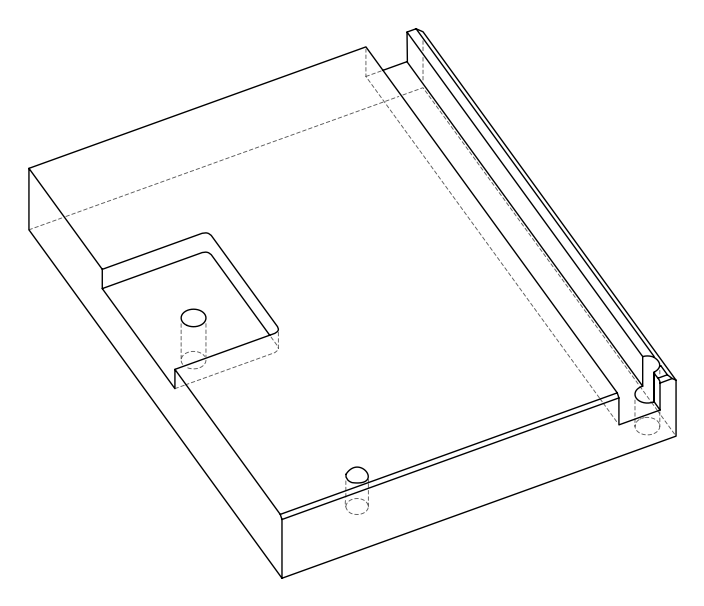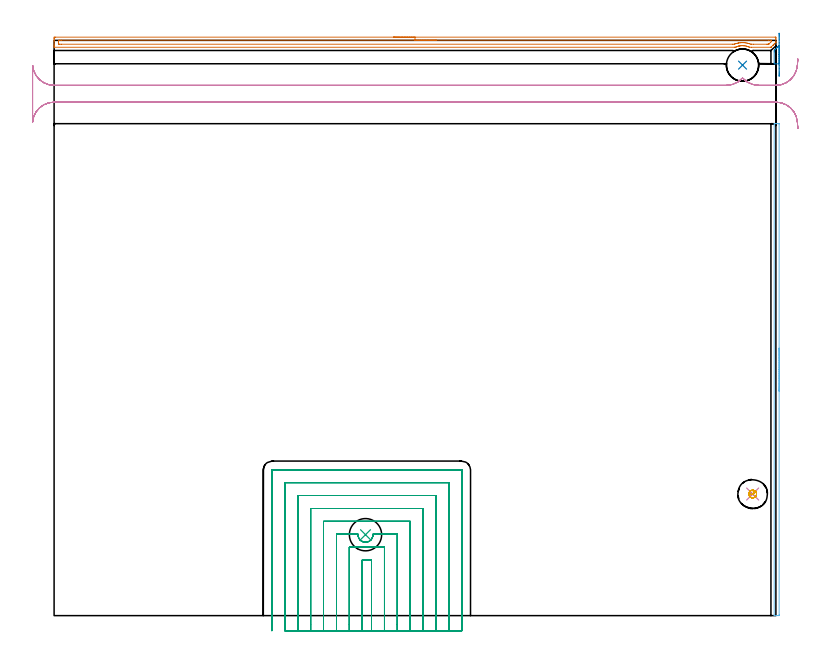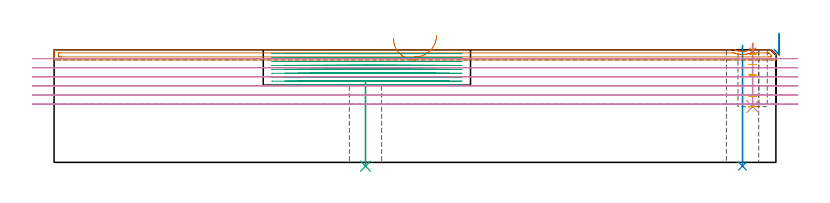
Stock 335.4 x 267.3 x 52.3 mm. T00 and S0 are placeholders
(PLAN: 10 operations, 6 tool changes, 52.8 min)
(1 SPOT_DRILL | STEP1POCKET | NXT0321_9005460120000 | 0.03 min | 2 mm3)
(2 INDEXABLE_INSERT_DRILL_THROUGH_HOLE_FROM_SOLID | STEP1HOLE | NXT0302_001 | 0.23 min | 9227 mm3)
(3 INDEXABLE_INSERT_DRILL_THROUGH_HOLE_FROM_SOLID_1 | STEP1HOLE_1 | NXT0302_001 | 0.16 min | 9227 mm3)
(4 DRILL_BLIND_HOLE_INTO_CENTER | STEP1POCKET | NXT0301_128 | 0.12 min | 2856 mm3)
(5 MILL_ROUGH_BLIND_HOLE_CONTOUR | STEP1POCKET | NXT0201_013 | Spiral | 0.43 min | 978 mm3)
(6 AREA_MILL | FG_CHAMFER_SURFACE | UGT0205_001 | 1.98 min | 608 mm3)
(7 AREA_MILL_1 | FG_CHAMFER_SURFACE_1 | UGT0205_001 | 5.54 min | 3707 mm3)
(8 AREA_MILL_2 | FG_CHAMFER_SURFACE_2 | UGT0205_001 | 0.21 min | 23 mm3)
(9 MILL_SLOT | SLOT_PARTIAL_RECTANGULAR | NXT0201_009 | Follow Part, ap 2, ae 75% | 34.81 min | 110390 mm3)
(10 MILL_RECTANGULAR_SLOT | SLOT_RECTANGULAR | UGT0201_136 | Follow Part, ap 5, ae 75% | 9.27 min | 232558 mm3)
(TOOL NXT0321_9005460120000 | NC Spot Drill, 142deg, 12mm, Carbide, Uncoated | D12 PA142 FL30 Z2)
(TOOL NXT0302_001 | Index. Insert Drill 15mm [880-D1500L20-05] | D15 PA176 FL75 Z2)
(TOOL NXT0301_128 | Carbide Drill 12mm [861.1-1200-036A1-GP GC34] | D12 PA150 FL37.4 Z2)
(TOOL NXT0201_013 | ENDMILL 10mm | D10 FL30 Z4)
(TOOL UGT0205_001 | Chamfer Mill 20 x 3 x 45 deg. | D20 FL50 Z2)
(TOOL NXT0201_009 | ENDMILL 8mm [2P460-0800-NA 1630] | D8 FL26 Z6)
(TOOL UGT0201_136 | Carbide End Mill 20.0 | D20 FL30 Z4)
(OP 1 SPOT_DRILL)
G17 G21 G94 G90
T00 M6
G54
G17 G0 G90 X324.6 Y56.5 S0 M3
G43 Z62.3 H0
G94 G81 G98 Z51.715 F250. R55.3
G80
M5
M2
(OP 2 INDEXABLE_INSERT_DRILL_THROUGH_HOLE_FROM_SOLID)
G17 G21 G94 G90
T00 M6
G54
G17 G0 G90 X319.9 Y255.8 S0 M3
G43 Z62.3 H1
G94 G81 G98 Z-1.762 F250. R54.3
G80
M5
M2
(OP 3 INDEXABLE_INSERT_DRILL_THROUGH_HOLE_FROM_SOLID_1)
G17 G21 G94 G90
T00 M6
G54
G17 G0 G90 X144.7 Y37.6 S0 M3
G43 Z62.3 H1
G94 G81 G98 Z-1.762 F250. R37.9
G80
M5
M2
(OP 4 DRILL_BLIND_HOLE_INTO_CENTER)
G17 G21 G94 G90
T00 M6
G54
G17 G0 G90 X324.6 Y56.5 S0 M3
G43 Z62.3 H1
G94 G81 G98 Z25.9 F250. R54.3
G80
M5
M2
(OP 5 MILL_ROUGH_BLIND_HOLE_CONTOUR)
G17 G21 G94 G90
T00 M6
G54
G17 G0 G90 X324.6 Y56.5 S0 M3
G43 Z62.3 H0
Z50.4
G94 G3 X325.176 Y57.724 R0.748 F250.
X323.453 Y57.887 R1.224
X323.213 Y55.353 R1.8
X323.453 Y57.887 R-1.8
X323.333 Y56.62 R0.9
X324.6 Y56.5 R0.9
G0 Z45.5
G3 X325.176 Y57.724 R0.748
X323.453 Y57.887 R1.224
X323.213 Y55.353 R1.8
X323.453 Y57.887 R-1.8
X323.333 Y56.62 R0.9
X324.6 Y56.5 R0.9
G0 Z40.6
G3 X325.176 Y57.724 R0.748
X323.453 Y57.887 R1.224
X323.213 Y55.353 R1.8
X323.453 Y57.887 R-1.8
X323.333 Y56.62 R0.9
X324.6 Y56.5 R0.9
G0 Z35.7
G3 X325.176 Y57.724 R0.748
X323.453 Y57.887 R1.224
X323.213 Y55.353 R1.8
X323.453 Y57.887 R-1.8
X323.333 Y56.62 R0.9
X324.6 Y56.5 R0.9
G0 Z30.8
G3 X325.176 Y57.724 R0.748
X323.453 Y57.887 R1.224
X323.213 Y55.353 R1.8
X323.453 Y57.887 R-1.8
X323.333 Y56.62 R0.9
X324.6 Y56.5 R0.9
G0 Z25.9
G3 X325.176 Y57.724 R0.748
X323.453 Y57.887 R1.224
X323.213 Y55.353 R1.8
X323.453 Y57.887 R-1.8
X323.333 Y56.62 R0.9
X324.6 Y56.5 R0.9
G0 Z62.3
M5
M2
(OP 6 AREA_MILL)
G17 G21 G94 G90
T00 M6
G54
G17 G0 G90 X336.9 Y124.3 S1061 M3
G43 Z62.3 H0
Z60.
G94 G1 Y124.262 Z59.128 F250.
Y124.148 Z58.264
Y123.959 Z57.412
Y123.697 Z56.58
Y123.363 Z55.774
Y122.96 Z55.
Y122.491 Z54.264
Y121.96 Z53.572
Y121.371 Z52.929
Y120.728 Z52.34
Y120.036 Z51.808
Y119.3 Z51.34
Y118.526 Z50.937
Y117.72 Z50.603
Y116.888 Z50.341
Y116.036 Z50.152
Y115.172 Z50.038
Y114.3 Z50.
Y0.452
X336.898 Y0.15 Z50.002
X336.893 Y0.01 Z50.004
X336.891 Y0.004 Z50.005
X336.619 Y0.002 Z50.277
X336.033 Y0. Z50.866
X335.75 Z51.149
X334.789 Z52.11
X334.694 Z52.197
X334.692 Y0.001 Z52.2
X334.603 Y0.01 Z52.288
X334.6 Y0.15 Z52.3
Y228.45
X334.602 Y228.59 Z52.288
X334.692 Y228.596 Z52.2
X334.789 Y228.6 Z52.11
X335.467 Z51.432
X336.033 Z50.866
X336.619 Y228.598 Z50.277
X336.891 Y228.596 Z50.005
X336.893 Y228.59 Z50.004
X336.9 Y228.45 Z50.
Y114.3
Y113.428 Z50.038
Y112.563 Z50.152
Y111.712 Z50.341
Y110.88 Z50.603
Y110.074 Z50.937
Y109.3 Z51.34
Y108.564 Z51.808
Y107.872 Z52.34
Y107.229 Z52.929
Y106.64 Z53.572
Y106.108 Z54.264
Y105.64 Z55.
Y105.237 Z55.774
Y104.903 Z56.58
Y104.641 Z57.412
Y104.452 Z58.264
Y104.338 Z59.128
Y104.3 Z60.
G0 Z62.3
M5
M2
(OP 7 AREA_MILL_1)
G17 G21 G94 G90
T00 M6
G54
G17 G0 G90 X157.7 Y268.8 S1061 M3
G43 Z62.3 H0
Z57.6
G94 G1 X157.738 Z56.728 F250.
X157.852 Z55.864
X158.041 Z55.012
X158.303 Z54.18
X158.637 Z53.374
X159.04 Z52.6
X159.508 Z51.864
X160.04 Z51.172
X160.629 Z50.529
X161.272 Z49.94
X161.964 Z49.408
X162.7 Z48.94
X163.474 Z48.537
X164.28 Z48.203
X165.112 Z47.941
X165.964 Z47.752
X166.828 Z47.638
X167.7 Z47.6
X335.066
X335.227 Y268.797 Z47.603
X335.398 Y268.791 Z47.605
X335.4 Y268.574 Z47.823
Y268.23 Z48.166
Y267.54 Z48.859
Y266.486 Z49.913
X335.398 Y266.45 Z49.948
X335.396 Y266.407 Z49.99
X335.376 Y266.379 Z50.019
X335.225 Y266.225 Z50.174
X334.789 Y265.789 Z50.611
X334.562 Y265.56 Z50.836
X334.482 Y265.482 Z50.917
X334.342 Y265.342 Z51.057
X334.265 Y265.263 Z51.133
X334.185 Y265.184 Z51.215
X334.047 Y265.046 Z51.353
X333.969 Y264.967 Z51.429
X333.887 Y264.886 Z51.513
X333.257 Y264.257 Z52.142
X333.133 Y264.135 Z52.26
X333.095 Y264.104 Z52.289
X332.994 Y264.1 Z52.3
X324.059
X323.187 Y264.107 Z52.293
X323.165 Y264.109 Z52.291
X323.131 Y264.123 Z52.277
X322.786 Y264.263 Z52.132
X322.634 Y264.327 Z52.07
X322.324 Y264.439 Z51.961
X322.185 Y264.488 Z51.911
X321.825 Y264.588 Z51.808
X321.74 Y264.613 Z51.785
X321.292 Y264.71 Z51.686
X320.847 Y264.781 Z51.617
X320.703 Y264.796 Z51.602
X320.424 Y264.823 Z51.568
X320.399 Y264.826 Z51.567
X320.254 Y264.836 Z51.562
X320.235 Y264.837 Z51.561
X320.176 Y264.84 Z51.557
X319.879 Y264.844 Z51.549
X319.841 Y264.845
X319.59 Y264.837 Z51.561
X319.507 Y264.834 Z51.564
X319.059 Y264.795 Z51.604
X318.698 Y264.742 Z51.655
X318.614 Y264.73 Z51.667
X318.32 Y264.67 Z51.729
X318.251 Y264.655 Z51.741
X318.2 Y264.645 Z51.752
X318.166 Y264.638 Z51.76
X317.804 Y264.541 Z51.855
X317.733 Y264.524 Z51.876
X317.721 Y264.52 Z51.879
X317.507 Y264.448 Z51.95
X317.271 Y264.368 Z52.031
X316.904 Y264.224 Z52.176
X316.827 Y264.192 Z52.204
X316.608 Y264.111 Z52.275
X316.104 Y264.11 Z52.29
X316.089
X0.173 Y264.1 Z52.3
X0.01 Y264.103 Z52.288
X0.008 Y264.146 Z52.245
X0. Y264.542 Z51.858
Y264.87 Z51.529
Y265.56 Z50.835
Y266.795 Z49.602
Y267.34 Z49.055
Y267.957 Z48.438
X0.002 Y268.23 Z48.166
X0.008 Y268.791 Z47.605
X0.055 Y268.793 Z47.603
X0.62 Y268.8 Z47.6
X167.7
Y267.386 Z49.014
X332.1
X332.95 Y267.383 Z49.017
X332.993 Y267.38 Z49.02
X333.39 Y267.34 Z49.06
X333.395 Y266.94 Z49.46
X333.39 Y266.876 Z49.524
X333.37 Y266.832 Z49.568
X333.289 Y266.747 Z49.653
X333. Y266.45 Z49.95
X332.11 Y265.56 Z50.84
X332.105 Y265.555 Z50.845
X332.1 Y265.551 Z50.849
X332.043 Y265.521 Z50.879
X331.993 Y265.519 Z50.881
X331.888 Y265.516 Z50.884
X331.676 Y265.515 Z50.885
X331.252 Y265.514 Z50.886
X324.952
X324.102 Y265.517 Z50.883
X324.059 Y265.52 Z50.88
X323.638 Y265.56 Z50.84
X323.165 Y265.718 Z50.682
X322.931 Y265.793 Z50.607
X322.272 Y265.971 Z50.429
X321.877 Y266.057 Z50.343
X321.378 Y266.14 Z50.26
X320.716 Y266.219 Z50.181
X320.485 Y266.236 Z50.164
X319.782 Y266.259 Z50.141
X319.742 Y266.26 Z50.14
X319.648 Y266.256 Z50.144
X319.591 Y266.253 Z50.147
X318.945 Y266.203 Z50.197
X318.698 Y266.179 Z50.221
X318.155 Y266.101 Z50.299
X317.994 Y266.071 Z50.329
X317.804 Y266.031 Z50.369
X317.419 Y265.944 Z50.456
X316.911 Y265.806 Z50.594
X316.726 Y265.744 Z50.656
X316.182 Y265.56 Z50.84
X316.086 Y265.531 Z50.869
X316.05 Y265.527 Z50.873
X316.017 Y265.526 Z50.874
X315.16 Y265.524 Z50.876
X3.3 Y265.514 Z50.886
X2.45 Y265.517 Z50.883
X2.407 Y265.52 Z50.88
X2.01 Y265.56 Z50.84
X2.003 Y265.962 Z50.438
X2.002 Y266.45 Z49.95
X2.003 Y266.853 Z49.547
X2.01 Y267.34 Z49.06
X2.366 Y267.38 Z49.02
X2.407 Y267.382 Z49.018
X3.254 Y267.386 Z49.014
X3.3
X167.7
X168.572 Z49.052
X169.436 Z49.166
X170.288 Z49.355
X171.12 Z49.617
X171.926 Z49.951
X172.7 Z50.354
X173.436 Z50.823
X174.128 Z51.354
X174.771 Z51.943
X175.36 Z52.586
X175.892 Z53.278
X176.36 Z54.014
X176.763 Z54.788
X177.097 Z55.594
X177.359 Z56.426
X177.548 Z57.278
X177.662 Z58.143
X177.7 Z59.014
G0 Z62.3
M5
M2
(OP 8 AREA_MILL_2)
G17 G21 G94 G90
T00 M6
G54
G17 G0 G90 X336.9 Y270.65 S1061 M3
G43 Z62.3 H0
Z60.
G94 G1 Y270.612 Z59.128 F250.
Y270.498 Z58.264
Y270.309 Z57.412
Y270.047 Z56.58
Y269.713 Z55.774
Y269.31 Z55.
Y268.842 Z54.264
Y268.31 Z53.572
Y267.721 Z52.929
Y267.078 Z52.34
Y266.386 Z51.808
Y265.65 Z51.34
Y264.876 Z50.937
Y264.07 Z50.603
Y263.238 Z50.341
Y262.386 Z50.152
Y261.522 Z50.038
Y260.65 Z50.
Y256.724
X336.898 Y256.584 Z50.002
X336.892 Y256.408 Z50.006
X336.619 Y256.4 Z50.279
X334.809 Z52.089
X334.694 Y256.403 Z52.203
X334.606 Y256.41 Z52.291
X334.6 Y256.724 Z52.3
Y261.959
X334.602 Y262.595 Z52.287
X334.714 Y262.715 Z52.183
X334.831 Y262.831 Z52.068
X334.881 Y262.882 Z52.016
X335.028 Y263.028 Z51.872
X335.122 Y263.122 Z51.778
X335.75 Y263.751 Z51.147
X335.888 Y263.888 Z51.012
X335.994 Y263.994 Z50.906
X336.185 Y264.186 Z50.713
X336.284 Y264.285 Z50.614
X336.619 Y264.62 Z50.278
X336.875 Y264.875 Z50.025
X336.895 Y264.884 Z50.004
X336.899 Y264.88 Z50.001
X336.9 Y264.874 Z50.
Y264.866
Y264.807
Y260.65
Y259.778 Z50.038
Y258.913 Z50.152
Y258.062 Z50.341
Y257.23 Z50.603
Y256.424 Z50.937
Y255.65 Z51.34
Y254.914 Z51.808
Y254.222 Z52.34
Y253.579 Z52.929
Y252.99 Z53.572
Y252.458 Z54.264
Y251.99 Z55.
Y251.587 Z55.774
Y251.253 Z56.58
Y250.991 Z57.412
Y250.802 Z58.264
Y250.688 Z59.128
Y250.65 Z60.
G0 Z62.3
M5
M2
(OP 9 MILL_SLOT)
G17 G21 G94 G90
T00 M6
G54
G17 G0 G90 X147.5 Y-7. S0 M3
G43 Z62.396 H1
Z50.563
G94 G1 Y-4. F250.
Y25.8 F500.
X143.2
Y-4.
Y-7. F250.
X153.5
Y-4.
Y31.8 F500.
X137.2
Y-4.
Y-7. F250.
X159.5
Y-4.
Y37.8 F500.
X148.188
G2 X146.3 Y34.489 R3.512
X141.973 Y35.412 R3.519
X141.211 Y37.8 R3.495
G1 X131.2
Y-4.
Y-7. F250.
X165.5
Y-4.
Y43.8 F500.
X125.2
Y-4.
Y-7. F250.
X171.5
Y-4.
Y49.8 F500.
X119.2
Y-4.
Y-7. F250.
X177.5
Y-4.
Y55.8 F500.
X113.2
Y-4.
Y-7. F250.
X183.5
Y-4.
Y61.8 F500.
X107.2
Y-4.
Y-7. F250.
X189.5
Y-4.
Y67.6 F500.
G3 X189.3 Y67.8 R0.2
G1 X101.4
G3 X101.2 Y67.6 R0.2
G1 Y-4.
Y-7. F250.
G0 X147.5 Z48.73
G1 Y-4.
Y25.8 F500.
X143.2
Y-4.
Y-7. F250.
X153.5
Y-4.
Y31.8 F500.
X137.2
Y-4.
Y-7. F250.
X159.5
Y-4.
Y37.8 F500.
X148.188
G2 X146.3 Y34.489 R3.512
X142.579 Y34.826 R3.519
G1 X142.291 Y35.07
X141.973 Y35.412
G2 X141.211 Y37.8 R3.495
G1 X131.2
Y-4.
Y-7. F250.
X165.5
Y-4.
Y43.8 F500.
X125.2
Y-4.
Y-7. F250.
X171.5
Y-4.
Y49.8 F500.
X119.2
Y-4.
Y-7. F250.
X177.5
Y-4.
Y55.8 F500.
X113.2
Y-4.
Y-7. F250.
X183.5
Y-4.
Y61.8 F500.
X107.2
Y-4.
Y-7. F250.
X189.5
Y-4.
Y67.6 F500.
G3 X189.3 Y67.8 R0.2
G1 X101.4
G3 X101.2 Y67.6 R0.2
G1 Y-4.
Y-7. F250.
G0 X147.5 Z46.897
G1 Y-4.
Y25.8 F500.
X143.2
Y-4.
Y-7. F250.
X153.5
Y-4.
Y31.8 F500.
X137.2
Y-4.
Y-7. F250.
X159.5
Y-4.
Y37.8 F500.
X148.188
G2 X146.3 Y34.489 R3.512
X142.571 Y34.832 R3.522
G1 X142.288 Y35.073
X141.973 Y35.412
G2 X141.211 Y37.8 R3.495
G1 X131.2
Y-4.
Y-7. F250.
X165.5
Y-4.
Y43.8 F500.
X125.2
Y-4.
Y-7. F250.
X171.5
Y-4.
Y49.8 F500.
X119.2
Y-4.
Y-7. F250.
X177.5
Y-4.
Y55.8 F500.
X113.2
Y-4.
Y-7. F250.
X183.5
Y-4.
Y61.8 F500.
X107.2
Y-4.
Y-7. F250.
X189.5
Y-4.
Y67.6 F500.
G3 X189.3 Y67.8 R0.2
G1 X101.4
G3 X101.2 Y67.6 R0.2
G1 Y-4.
Y-7. F250.
G0 X147.5 Z45.065
G1 Y-4.
Y25.8 F500.
X143.2
Y-4.
Y-7. F250.
X153.5
Y-4.
Y31.8 F500.
X137.2
Y-4.
Y-7. F250.
X159.5
Y-4.
Y37.8 F500.
X148.188
G2 X146.3 Y34.489 R3.512
X141.973 Y35.412 R3.522
X141.211 Y37.8 R3.495
G1 X131.2
Y-4.
Y-7. F250.
X165.5
Y-4.
Y43.8 F500.
X125.2
Y-4.
Y-7. F250.
X171.5
Y-4.
Y49.8 F500.
X119.2
Y-4.
Y-7. F250.
X177.5
Y-4.
Y55.8 F500.
X113.2
Y-4.
Y-7. F250.
X183.5
Y-4.
Y61.8 F500.
X107.2
Y-4.
Y-7. F250.
X189.5
Y-4.
Y67.6 F500.
G3 X189.3 Y67.8 R0.2
G1 X101.4
G3 X101.2 Y67.6 R0.2
G1 Y-4.
Y-7. F250.
G0 X147.5 Z43.232
G1 Y-4.
Y25.8 F500.
X143.2
Y-4.
Y-7. F250.
X153.5
Y-4.
Y31.8 F500.
X137.2
Y-4.
Y-7. F250.
X159.5
Y-4.
Y37.8 F500.
X148.188
G2 X147.648 Y35.726 R3.512
X146.302 Y34.491 R3.511
X145.907 Y34.32 R3.519
X142.078 Y35.289 R3.521
G1 X141.973 Y35.413
G2 X141.446 Y36.324 R3.495
X141.211 Y37.8 R3.495
G1 X131.2
Y-4.
Y-7. F250.
X165.5
Y-4.
Y43.8 F500.
X125.2
Y-4.
Y-7. F250.
X171.5
Y-4.
Y49.8 F500.
X119.2
Y-4.
Y-7. F250.
X177.5
Y-4.
Y55.8 F500.
X113.2
Y-4.
Y-7. F250.
X183.5
Y-4.
Y61.8 F500.
X107.2
Y-4.
Y-7. F250.
X189.5
Y-4.
Y67.6 F500.
G3 X189.3 Y67.8 R0.2
G1 X101.4
G3 X101.2 Y67.6 R0.2
G1 Y-4.
Y-7. F250.
G0 X147.5 Z41.399
G1 Y-4.
Y25.8 F500.
X143.2
Y-4.
Y-7. F250.
X153.5
Y-4.
Y31.8 F500.
X137.2
Y-4.
Y-7. F250.
X159.5
Y-4.
Y37.8 F500.
X148.188
G2 X147.648 Y35.726 R3.512
X146.302 Y34.491 R3.511
X141.973 Y35.413 R3.519
X141.446 Y36.324 R3.495
X141.211 Y37.8 R3.495
G1 X131.2
Y-4.
Y-7. F250.
X165.5
Y-4.
Y43.8 F500.
X125.2
Y-4.
Y-7. F250.
X171.5
Y-4.
Y49.8 F500.
X119.2
Y-4.
Y-7. F250.
X177.5
Y-4.
Y55.8 F500.
X113.2
Y-4.
Y-7. F250.
X183.5
Y-4.
Y61.8 F500.
X107.2
Y-4.
Y-7. F250.
X189.5
Y-4.
Y67.6 F500.
G3 X189.3 Y67.8 R0.2
G1 X101.4
G3 X101.2 Y67.6 R0.2
G1 Y-4.
Y-7. F250.
G0 X147.5 Z39.566
G1 Y-4.
Y25.8 F500.
X143.2
Y-4.
Y-7. F250.
X153.5
Y-4.
Y31.8 F500.
X137.2
Y-4.
Y-7. F250.
X159.5
Y-4.
Y37.8 F500.
X148.188
G2 X146.3 Y34.489 R3.512
X141.973 Y35.412 R3.519
X141.211 Y37.8 R3.495
G1 X131.2
Y-4.
Y-7. F250.
X165.5
Y-4.
Y43.8 F500.
X125.2
Y-4.
Y-7. F250.
X171.5
Y-4.
Y49.8 F500.
X119.2
Y-4.
Y-7. F250.
X177.5
Y-4.
Y55.8 F500.
X113.2
Y-4.
Y-7. F250.
X183.5
Y-4.
Y61.8 F500.
X107.2
Y-4.
Y-7. F250.
X189.5
Y-4.
Y67.6 F500.
G3 X189.3 Y67.8 R0.2
G1 X101.4
G3 X101.2 Y67.6 R0.2
G1 Y-4.
Y-7. F250.
G0 X147.5 Z37.733
G1 Y-4.
Y25.8 F500.
X143.2
Y-4.
Y-7. F250.
X153.5
Y-4.
Y31.8 F500.
X137.2
Y-4.
Y-7. F250.
X159.5
Y-4.
Y37.8 F500.
X148.188
G2 X146.3 Y34.489 R3.512
X142.592 Y34.816 R3.519
X142.291 Y35.07 R3.51
G1 X141.972 Y35.414
G2 X141.446 Y36.325 R3.495
X141.211 Y37.8 R3.495
G1 X131.2
Y-4.
Y-7. F250.
X165.5
Y-4.
Y43.8 F500.
X125.2
Y-4.
Y-7. F250.
X171.5
Y-4.
Y49.8 F500.
X119.2
Y-4.
Y-7. F250.
X177.5
Y-4.
Y55.8 F500.
X113.2
Y-4.
Y-7. F250.
X183.5
Y-4.
Y61.8 F500.
X107.2
Y-4.
Y-7. F250.
X189.5
Y-4.
Y67.6 F500.
G3 X189.3 Y67.8 R0.2
G1 X101.4
G3 X101.2 Y67.6 R0.2
G1 Y-4.
Y-7. F250.
G0 X147.5 Z35.9
G1 Y-4.
Y25.8 F500.
X143.2
Y-4.
Y-7. F250.
X153.5
Y-4.
Y31.8 F500.
X137.2
Y-4.
Y-7. F250.
X159.5
Y-4.
Y37.8 F500.
X148.188
G2 X146.3 Y34.489 R3.512
X142.431 Y34.945 R3.522
G1 X142.291 Y35.07
X141.972 Y35.414
G2 X141.446 Y36.325 R3.495
X141.211 Y37.8 R3.495
G1 X131.2
Y-4.
Y-7. F250.
X165.5
Y-4.
Y43.8 F500.
X125.2
Y-4.
Y-7. F250.
X171.5
Y-4.
Y49.8 F500.
X119.2
Y-4.
Y-7. F250.
X177.5
Y-4.
Y55.8 F500.
X113.2
Y-4.
Y-7. F250.
X183.5
Y-4.
Y61.8 F500.
X107.2
Y-4.
Y-7. F250.
X189.5
Y-4.
Y67.6 F500.
G3 X189.3 Y67.8 R0.2
G1 X101.4
G3 X101.2 Y67.6 R0.2
G1 Y-4.
Y-7. F250.
G0 Z62.396
M5
M2
(OP 10 MILL_RECTANGULAR_SLOT)
G17 G21 G94 G90
T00 M6
G54
G17 G0 G90 X345.602 Y258.617 S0 M3
G43 Z62.396 H0
Z48.18
G94 G1 X345.37 Y255.626 F250.
G2 X335.4 Y246.4 R10. F500.
G1 X327.426
G2 X319.9 Y249.815 R10.
X312.374 Y246.4 R10.
G1 X0.
G2 X-9.97 Y255.626 R10.
G1 X-10.
Y229.374
X-9.97
G2 X0. Y238.6 R10.
G1 X335.4
G2 X345.37 Y229.374 R10.
G1 X345.602 Y226.383 F250.
G0 Y258.617 Z43.964
G1 X345.37 Y255.626
G2 X335.4 Y246.4 R10. F500.
G1 X327.426
G2 X319.9 Y249.815 R10.
X312.374 Y246.4 R10.
G1 X0.
G2 X-9.97 Y255.626 R10.
G1 X-10.
Y229.374
X-9.97
G2 X0. Y238.6 R10.
G1 X335.4
G2 X345.37 Y229.374 R10.
G1 X345.602 Y226.383 F250.
G0 Y258.617 Z39.748
G1 X345.37 Y255.626
G2 X335.4 Y246.4 R10. F500.
G1 X327.426
G2 X319.9 Y249.815 R10.
X312.374 Y246.4 R10.
G1 X0.
G2 X-9.97 Y255.626 R10.
G1 X-10.
Y229.374
X-9.97
G2 X0. Y238.6 R10.
G1 X335.4
G2 X345.37 Y229.374 R10.
G1 X345.602 Y226.383 F250.
G0 Y258.617 Z35.532
G1 X345.37 Y255.626
G2 X335.4 Y246.4 R10. F500.
G1 X327.426
G2 X319.9 Y249.815 R10.
X312.374 Y246.4 R10.
G1 X0.
G2 X-9.97 Y255.626 R10.
G1 X-10.
Y229.374
X-9.97
G2 X0. Y238.6 R10.
G1 X335.4
G2 X345.37 Y229.374 R10.
G1 X345.602 Y226.383 F250.
G0 Y258.617 Z31.316
G1 X345.37 Y255.626
G2 X335.4 Y246.4 R10. F500.
G1 X327.426
G2 X319.9 Y249.815 R10.
X312.374 Y246.4 R10.
G1 X0.
G2 X-9.97 Y255.626 R10.
G1 X-10.
Y229.374
X-9.97
G2 X0. Y238.6 R10.
G1 X335.4
G2 X345.37 Y229.374 R10.
G1 X345.602 Y226.383 F250.
G0 Y258.617 Z27.1
G1 X345.37 Y255.626
G2 X335.4 Y246.4 R10. F500.
G1 X327.426
G2 X319.9 Y249.815 R10.
X312.374 Y246.4 R10.
G1 X0.
G2 X-9.97 Y255.626 R10.
G1 X-10.
Y229.374
X-9.97
G2 X0. Y238.6 R10.
G1 X335.4
G2 X345.37 Y229.374 R10.
G1 X345.602 Y226.383 F250.
G0 Z62.396
M5
M2
